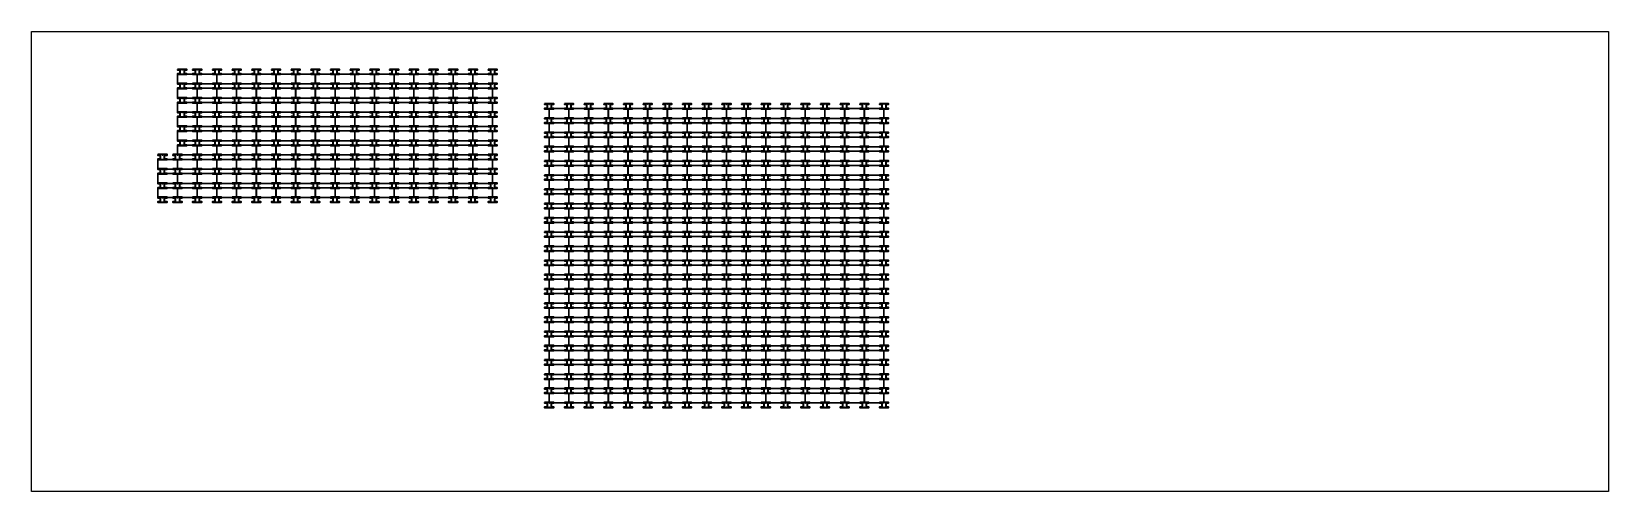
# Model space of a CAD drawing. Header units: inches. Extents: x 2273 to 14350, y -445 to 7742.
# Drawn here: x 8143 to 14350, y 5932 to 7742 of the extents above.
import ezdxf

# ---------------------------------------------------------------- set-up
doc = ezdxf.new("R2010")
doc.units = ezdxf.units.IN
doc.header["$LTSCALE"] = 50
doc.header["$MEASUREMENT"] = 0
for name, color, linetype, lineweight in [('E-PANELS', 140, 'Continuous', 30), ('E2-ECOFEET', 254, 'Continuous', 35), ('E3-ECOFEET', 254, 'Continuous', 35)]:
    doc.layers.add(name, color=color, linetype=linetype, lineweight=lineweight)
doc.layers.add('IFI PERIMETER', color=231, linetype='FENCE', plot=False)
doc.layers.get('E2-ECOFEET').off()
doc.styles.get("Standard").update_dxf_attribs({"font": 'arial.ttf'})
doc.linetypes.add('FENCE', pattern='A,0.5,-0.1,["X",Standard,S=0.1,R=0,X=-0.035,Y=-0.05],-0.1', length=0.7)

# ---------------------------------------------------------------- blocks, each defined once
blk = doc.blocks.new('EF3')
at = {"layer": 'E3-ECOFEET', "color": 5}
for points in [[(0, 0), (0, -1.5), (9.4, -1.5), (9.4, -18.1), (0, -18.1), (0, -19.6), (36, -19.6), (36, -18.1), (26.6, -18.1), (26.6, -1.5), (36, -1.5), (36, 0), (0, 0)], [(8.8, -8.1), (8.9, -8.1)]]:
    blk.add_lwpolyline(points, dxfattribs=at)
at = {"layer": 'E3-ECOFEET'}
for points in [[(17.2, -1), (17.8, -1), (17.8, -0.5)], [(17.2, -18.5), (17.8, -18.5), (17.8, -19)], [(18.2, -0.5), (18.2, -1), (18.8, -1)], [(18.2, -19), (18.2, -18.5), (18.8, -18.5)]]:
    blk.add_lwpolyline(points, dxfattribs=at)
blk = doc.blocks.new('ET 335W 10DEG')
at = {"layer": 'E-PANELS'}
blk.add_lwpolyline([(0, 0), (77.01, 0), (77.01, -38.48), (0, -38.48)], close=True, dxfattribs=at)

msp = doc.modelspace()

# ---------------------------------------------------------------- linework, layer by layer
at = {"layer": 'IFI PERIMETER'}
msp.add_lwpolyline([(8143.4, 7741.9), (14350, 7741.9), (14350, 5931.6), (8143.4, 5931.6)], close=True, dxfattribs=at)

# ---------------------------------------------------------------- block references
at = {"layer": 'E-PANELS'}
for p in [(8718.2, 7574.6), (8795.7, 7574.6), (8873.2, 7574.6), (8950.7, 7574.6), (9028.2, 7574.6), (9105.7, 7574.6), (9183.2, 7574.6), (9260.8, 7574.6), (9338.3, 7574.6), (9415.8, 7574.6), (9493.3, 7574.6), (9570.8, 7574.6), (9648.3, 7574.6), (9725.8, 7574.6), (9803.3, 7574.6), (9880.8, 7574.6), (8718.2, 7518.6), (8795.7, 7518.6), (8873.2, 7518.6), (8950.7, 7518.6), (9028.2, 7518.6), (9105.7, 7518.6), (9183.2, 7518.6), (9260.8, 7518.6), (9338.3, 7518.6), (9415.8, 7518.6), (9493.3, 7518.6), (9570.8, 7518.6), (9648.3, 7518.6), (9725.8, 7518.6), (9803.3, 7518.6), (9880.8, 7518.6), (8718.2, 7462.7), (8795.7, 7462.7), (8873.2, 7462.7), (8950.7, 7462.7), (9028.2, 7462.7), (9105.7, 7462.7), (9183.2, 7462.7), (9260.8, 7462.7), (9338.3, 7462.7), (9415.8, 7462.7), (9493.3, 7462.7), (9570.8, 7462.7), (9648.3, 7462.7), (9725.8, 7462.7), (9803.3, 7462.7), (9880.8, 7462.7), (8718.2, 7406.7), (8795.7, 7406.7), (8873.2, 7406.7), (8950.7, 7406.7), (9028.2, 7406.7), (9105.7, 7406.7), (9183.2, 7406.7), (9260.8, 7406.7), (9338.3, 7406.7), (9415.8, 7406.7), (9493.3, 7406.7), (9570.8, 7406.7), (9648.3, 7406.7), (9725.8, 7406.7), (9803.3, 7406.7), (9880.8, 7406.7), (10181.2, 7438.5), (10258.7, 7438.5), (10336.2, 7438.5), (10413.7, 7438.5), (10491.2, 7438.5), (10568.7, 7438.5), (10646.3, 7438.5), (10723.8, 7438.5), (10801.3, 7438.5), (10878.8, 7438.5), (10956.3, 7438.5), (11033.8, 7438.5), (11111.3, 7438.5), (11188.8, 7438.5), (11266.3, 7438.5), (11343.8, 7438.5), (11421.4, 7438.5), (8718.2, 7350.7), (8795.7, 7350.7), (8873.2, 7350.7), (8950.7, 7350.7), (9028.2, 7350.7), (9105.7, 7350.7), (9183.2, 7350.7), (9260.8, 7350.7), (9338.3, 7350.7), (9415.8, 7350.7), (9493.3, 7350.7), (9570.8, 7350.7), (9648.3, 7350.7), (9725.8, 7350.7), (9803.3, 7350.7), (9880.8, 7350.7), (10181.2, 7382.5), (10181.2, 7326.6), (10258.7, 7382.5), (10258.7, 7326.6), (10336.2, 7382.5), (10336.2, 7326.6), (10413.7, 7382.5), (10413.7, 7326.6), (10491.2, 7382.5), (10491.2, 7326.6), (10568.7, 7382.5), (10568.7, 7326.6), (10646.3, 7382.5), (10646.3, 7326.6), (10723.8, 7382.5), (10723.8, 7326.6), (10801.3, 7382.5), (10801.3, 7326.6), (10878.8, 7382.5), (10878.8, 7326.6), (10956.3, 7382.5), (10956.3, 7326.6), (11033.8, 7382.5), (11033.8, 7326.6), (11111.3, 7382.5), (11111.3, 7326.6), (11188.8, 7382.5), (11188.8, 7326.6), (11266.3, 7382.5), (11266.3, 7326.6), (11343.8, 7382.5), (11343.8, 7326.6), (11421.4, 7382.5), (11421.4, 7326.6), (8718.2, 7294.8), (8795.7, 7294.8), (8873.2, 7294.8), (8950.7, 7294.8), (9028.2, 7294.8), (9105.7, 7294.8), (9183.2, 7294.8), (9260.8, 7294.8), (9338.3, 7294.8), (9415.8, 7294.8), (9493.3, 7294.8), (9570.8, 7294.8), (9648.3, 7294.8), (9725.8, 7294.8), (9803.3, 7294.8), (9880.8, 7294.8), (10181.2, 7270.6), (10258.7, 7270.6), (10336.2, 7270.6), (10413.7, 7270.6), (10491.2, 7270.6), (10568.7, 7270.6), (10646.3, 7270.6), (10723.8, 7270.6), (10801.3, 7270.6), (10878.8, 7270.6), (10956.3, 7270.6), (11033.8, 7270.6), (11111.3, 7270.6), (11188.8, 7270.6), (11266.3, 7270.6), (11343.8, 7270.6), (11421.4, 7270.6), (8640.7, 7238.8), (8718.2, 7238.8), (8795.7, 7238.8), (8873.2, 7238.8), (8950.7, 7238.8), (9028.2, 7238.8), (9105.7, 7238.8), (9183.2, 7238.8), (9260.8, 7238.8), (9338.3, 7238.8), (9415.8, 7238.8), (9493.3, 7238.8), (9570.8, 7238.8), (9648.3, 7238.8), (9725.8, 7238.8), (9803.3, 7238.8), (9880.8, 7238.8), (10181.2, 7214.6), (10258.7, 7214.6), (10336.2, 7214.6), (10413.7, 7214.6), (10491.2, 7214.6), (10568.7, 7214.6), (10646.3, 7214.6), (10723.8, 7214.6), (10801.3, 7214.6), (10878.8, 7214.6), (10956.3, 7214.6), (11033.8, 7214.6), (11111.3, 7214.6), (11188.8, 7214.6), (11266.3, 7214.6), (11343.8, 7214.6), (11421.4, 7214.6), (8640.7, 7182.8), (8718.2, 7182.8), (8795.7, 7182.8), (8873.2, 7182.8), (8950.7, 7182.8), (9028.2, 7182.8), (9105.7, 7182.8), (9183.2, 7182.8), (9260.8, 7182.8), (9338.3, 7182.8), (9415.8, 7182.8), (9493.3, 7182.8), (9570.8, 7182.8), (9648.3, 7182.8), (9725.8, 7182.8), (9803.3, 7182.8), (9880.8, 7182.8), (10181.2, 7158.6), (10258.7, 7158.6), (10336.2, 7158.6), (10413.7, 7158.6), (10491.2, 7158.6), (10568.7, 7158.6), (10646.3, 7158.6), (10723.8, 7158.6), (10801.3, 7158.6), (10878.8, 7158.6), (10956.3, 7158.6), (11033.8, 7158.6), (11111.3, 7158.6), (11188.8, 7158.6), (11266.3, 7158.6), (11343.8, 7158.6), (11421.4, 7158.6), (8640.7, 7126.8), (8718.2, 7126.8), (8795.7, 7126.8), (8873.2, 7126.8), (8950.7, 7126.8), (9028.2, 7126.8), (9105.7, 7126.8), (9183.2, 7126.8), (9260.8, 7126.8), (9338.3, 7126.8), (9415.8, 7126.8), (9493.3, 7126.8), (9570.8, 7126.8), (9648.3, 7126.8), (9725.8, 7126.8), (9803.3, 7126.8), (9880.8, 7126.8), (10181.2, 7102.7), (10258.7, 7102.7), (10336.2, 7102.7), (10413.7, 7102.7), (10491.2, 7102.7), (10568.7, 7102.7), (10646.3, 7102.7), (10723.8, 7102.7), (10801.3, 7102.7), (10878.8, 7102.7), (10956.3, 7102.7), (11033.8, 7102.7), (11111.3, 7102.7), (11188.8, 7102.7), (11266.3, 7102.7), (11343.8, 7102.7), (11421.4, 7102.7), (10181.2, 7046.7), (10258.7, 7046.7), (10336.2, 7046.7), (10413.7, 7046.7), (10491.2, 7046.7), (10568.7, 7046.7), (10646.3, 7046.7), (10723.8, 7046.7), (10801.3, 7046.7), (10878.8, 7046.7), (10956.3, 7046.7), (11033.8, 7046.7), (11111.3, 7046.7), (11188.8, 7046.7), (11266.3, 7046.7), (11343.8, 7046.7), (11421.4, 7046.7), (10181.2, 6990.7), (10258.7, 6990.7), (10336.2, 6990.7), (10413.7, 6990.7), (10491.2, 6990.7), (10568.7, 6990.7), (10646.3, 6990.7), (10723.8, 6990.7), (10801.3, 6990.7), (10878.8, 6990.7), (10956.3, 6990.7), (11033.8, 6990.7), (11111.3, 6990.7), (11188.8, 6990.7), (11266.3, 6990.7), (11343.8, 6990.7), (11421.4, 6990.7), (10181.2, 6934.7), (10258.7, 6934.7), (10336.2, 6934.7), (10413.7, 6934.7), (10491.2, 6934.7), (10568.7, 6934.7), (10646.3, 6934.7), (10723.8, 6934.7), (10801.3, 6934.7), (10878.8, 6934.7), (10956.3, 6934.7), (11033.8, 6934.7), (11111.3, 6934.7), (11188.8, 6934.7), (11266.3, 6934.7), (11343.8, 6934.7), (11421.4, 6934.7), (10181.2, 6878.8), (10258.7, 6878.8), (10336.2, 6878.8), (10413.7, 6878.8), (10491.2, 6878.8), (10568.7, 6878.8), (10646.3, 6878.8), (10723.8, 6878.8), (10801.3, 6878.8), (10878.8, 6878.8), (10956.3, 6878.8), (11033.8, 6878.8), (11111.3, 6878.8), (11188.8, 6878.8), (11266.3, 6878.8), (11343.8, 6878.8), (11421.4, 6878.8), (10181.2, 6822.8), (10181.2, 6766.8), (10258.7, 6822.8), (10258.7, 6766.8), (10336.2, 6822.8), (10336.2, 6766.8), (10413.7, 6822.8), (10413.7, 6766.8), (10491.2, 6822.8), (10491.2, 6766.8), (10568.7, 6822.8), (10568.7, 6766.8), (10646.3, 6822.8), (10646.3, 6766.8), (10723.8, 6822.8), (10723.8, 6766.8), (10801.3, 6822.8), (10801.3, 6766.8), (10878.8, 6822.8), (10878.8, 6766.8), (10956.3, 6822.8), (10956.3, 6766.8), (11033.8, 6822.8), (11033.8, 6766.8), (11111.3, 6822.8), (11111.3, 6766.8), (11188.8, 6822.8), (11188.8, 6766.8), (11266.3, 6822.8), (11266.3, 6766.8), (11343.8, 6822.8), (11343.8, 6766.8), (11421.4, 6822.8), (11421.4, 6766.8), (10181.2, 6710.8), (10258.7, 6710.8), (10336.2, 6710.8), (10413.7, 6710.8), (10491.2, 6710.8), (10568.7, 6710.8), (10646.3, 6710.8), (10723.8, 6710.8), (10801.3, 6710.8), (10878.8, 6710.8), (10956.3, 6710.8), (11033.8, 6710.8), (11111.3, 6710.8), (11188.8, 6710.8), (11266.3, 6710.8), (11343.8, 6710.8), (11421.4, 6710.8), (10181.2, 6654.9), (10258.7, 6654.9), (10336.2, 6654.9), (10413.7, 6654.9), (10491.2, 6654.9), (10568.7, 6654.9), (10646.3, 6654.9), (10723.8, 6654.9), (10801.3, 6654.9), (10878.8, 6654.9), (10956.3, 6654.9), (11033.8, 6654.9), (11111.3, 6654.9), (11188.8, 6654.9), (11266.3, 6654.9), (11343.8, 6654.9), (11421.4, 6654.9), (10181.2, 6598.9), (10258.7, 6598.9), (10336.2, 6598.9), (10413.7, 6598.9), (10491.2, 6598.9), (10568.7, 6598.9), (10646.3, 6598.9), (10723.8, 6598.9), (10801.3, 6598.9), (10878.8, 6598.9), (10956.3, 6598.9), (11033.8, 6598.9), (11111.3, 6598.9), (11188.8, 6598.9), (11266.3, 6598.9), (11343.8, 6598.9), (11421.4, 6598.9), (10181.2, 6542.9), (10258.7, 6542.9), (10336.2, 6542.9), (10413.7, 6542.9), (10491.2, 6542.9), (10568.7, 6542.9), (10646.3, 6542.9), (10723.8, 6542.9), (10801.3, 6542.9), (10878.8, 6542.9), (10956.3, 6542.9), (11033.8, 6542.9), (11111.3, 6542.9), (11188.8, 6542.9), (11266.3, 6542.9), (11343.8, 6542.9), (11421.4, 6542.9), (10181.2, 6487), (10258.7, 6487), (10336.2, 6487), (10413.7, 6487), (10491.2, 6487), (10568.7, 6487), (10646.3, 6487), (10723.8, 6487), (10801.3, 6487), (10878.8, 6487), (10956.3, 6487), (11033.8, 6487), (11111.3, 6487), (11188.8, 6487), (11266.3, 6487), (11343.8, 6487), (11421.4, 6487), (10181.2, 6431), (10258.7, 6431), (10336.2, 6431), (10413.7, 6431), (10491.2, 6431), (10568.7, 6431), (10646.3, 6431), (10723.8, 6431), (10801.3, 6431), (10878.8, 6431), (10956.3, 6431), (11033.8, 6431), (11111.3, 6431), (11188.8, 6431), (11266.3, 6431), (11343.8, 6431), (11421.4, 6431), (10181.2, 6375), (10258.7, 6375), (10336.2, 6375), (10413.7, 6375), (10491.2, 6375), (10568.7, 6375), (10646.3, 6375), (10723.8, 6375), (10801.3, 6375), (10878.8, 6375), (10956.3, 6375), (11033.8, 6375), (11111.3, 6375), (11188.8, 6375), (11266.3, 6375), (11343.8, 6375), (11421.4, 6375), (10181.2, 6319), (10258.7, 6319), (10336.2, 6319), (10413.7, 6319), (10491.2, 6319), (10568.7, 6319), (10646.3, 6319), (10723.8, 6319), (10801.3, 6319), (10878.8, 6319), (10956.3, 6319), (11033.8, 6319), (11111.3, 6319), (11188.8, 6319), (11266.3, 6319), (11343.8, 6319), (11421.4, 6319)]:
    msp.add_blockref('ET 335W 10DEG', p, dxfattribs=at)
at = {"layer": 'E2-ECOFEET'}
for p in [(8718.2, 7593.1), (8777.4, 7593.1), (8855, 7593.1), (8932.5, 7593.1), (9010, 7593.1), (9087.5, 7593.1), (9165, 7593.1), (9242.5, 7593.1), (9320, 7593.1), (9397.5, 7593.1), (9475, 7593.1), (9552.5, 7593.1), (9630.1, 7593.1), (9707.6, 7593.1), (9785.1, 7593.1), (9862.6, 7593.1), (9940.1, 7593.1), (8718.2, 7537.2), (8777.4, 7537.2), (8855, 7537.2), (8932.5, 7537.2), (9010, 7537.2), (9087.5, 7537.2), (9165, 7537.2), (9242.5, 7537.2), (9320, 7537.2), (9397.5, 7537.2), (9475, 7537.2), (9552.5, 7537.2), (9630.1, 7537.2), (9707.6, 7537.2), (9785.1, 7537.2), (9862.6, 7537.2), (9940.1, 7537.2), (8718.2, 7481.2), (8777.4, 7481.2), (8855, 7481.2), (8932.5, 7481.2), (9010, 7481.2), (9087.5, 7481.2), (9165, 7481.2), (9242.5, 7481.2), (9320, 7481.2), (9397.5, 7481.2), (9475, 7481.2), (9552.5, 7481.2), (9630.1, 7481.2), (9707.6, 7481.2), (9785.1, 7481.2), (9862.6, 7481.2), (9940.1, 7481.2), (10162.9, 7457), (10240.5, 7457), (10318, 7457), (10395.5, 7457), (10473, 7457), (10550.5, 7457), (10628, 7457), (10705.5, 7457), (10783, 7457), (10860.5, 7457), (10938, 7457), (11015.6, 7457), (11093.1, 7457), (11170.6, 7457), (11248.1, 7457), (11325.6, 7457), (11403.1, 7457), (11480.6, 7457), (8718.2, 7425.2), (8777.4, 7425.2), (8855, 7425.2), (8932.5, 7425.2), (9010, 7425.2), (9087.5, 7425.2), (9165, 7425.2), (9242.5, 7425.2), (9320, 7425.2), (9397.5, 7425.2), (9475, 7425.2), (9552.5, 7425.2), (9630.1, 7425.2), (9707.6, 7425.2), (9785.1, 7425.2), (9862.6, 7425.2), (9940.1, 7425.2), (10162.9, 7401.1), (10240.5, 7401.1), (10318, 7401.1), (10395.5, 7401.1), (10473, 7401.1), (10550.5, 7401.1), (10628, 7401.1), (10705.5, 7401.1), (10783, 7401.1), (10860.5, 7401.1), (10938, 7401.1), (11015.6, 7401.1), (11093.1, 7401.1), (11170.6, 7401.1), (11248.1, 7401.1), (11325.6, 7401.1), (11403.1, 7401.1), (11480.6, 7401.1), (8718.2, 7369.3), (8777.4, 7369.3), (8855, 7369.3), (8932.5, 7369.3), (9010, 7369.3), (9087.5, 7369.3), (9165, 7369.3), (9242.5, 7369.3), (9320, 7369.3), (9397.5, 7369.3), (9475, 7369.3), (9552.5, 7369.3), (9630.1, 7369.3), (9707.6, 7369.3), (9785.1, 7369.3), (9862.6, 7369.3), (9940.1, 7369.3), (10162.9, 7345.1), (10240.5, 7345.1), (10318, 7345.1), (10395.5, 7345.1), (10473, 7345.1), (10550.5, 7345.1), (10628, 7345.1), (10705.5, 7345.1), (10783, 7345.1), (10860.5, 7345.1), (10938, 7345.1), (11015.6, 7345.1), (11093.1, 7345.1), (11170.6, 7345.1), (11248.1, 7345.1), (11325.6, 7345.1), (11403.1, 7345.1), (11480.6, 7345.1), (8718.2, 7313.3), (8777.4, 7313.3), (8855, 7313.3), (8932.5, 7313.3), (9010, 7313.3), (9087.5, 7313.3), (9165, 7313.3), (9242.5, 7313.3), (9320, 7313.3), (9397.5, 7313.3), (9475, 7313.3), (9552.5, 7313.3), (9630.1, 7313.3), (9707.6, 7313.3), (9785.1, 7313.3), (9862.6, 7313.3), (9940.1, 7313.3), (10162.9, 7289.1), (10240.5, 7289.1), (10318, 7289.1), (10395.5, 7289.1), (10473, 7289.1), (10550.5, 7289.1), (10628, 7289.1), (10705.5, 7289.1), (10783, 7289.1), (10860.5, 7289.1), (10938, 7289.1), (11015.6, 7289.1), (11093.1, 7289.1), (11170.6, 7289.1), (11248.1, 7289.1), (11325.6, 7289.1), (11403.1, 7289.1), (11480.6, 7289.1), (8640.7, 7257.3), (8640.7, 7201.3), (8699.9, 7257.3), (8699.9, 7201.3), (8777.4, 7257.3), (8777.4, 7201.3), (8855, 7257.3), (8855, 7201.3), (8932.5, 7257.3), (8932.5, 7201.3), (9010, 7257.3), (9010, 7201.3), (9087.5, 7257.3), (9087.5, 7201.3), (9165, 7257.3), (9165, 7201.3), (9242.5, 7257.3), (9242.5, 7201.3), (9320, 7257.3), (9320, 7201.3), (9397.5, 7257.3), (9397.5, 7201.3), (9475, 7257.3), (9475, 7201.3), (9552.5, 7257.3), (9552.5, 7201.3), (9630.1, 7257.3), (9630.1, 7201.3), (9707.6, 7257.3), (9707.6, 7201.3), (9785.1, 7257.3), (9785.1, 7201.3), (9862.6, 7257.3), (9862.6, 7201.3), (9940.1, 7257.3), (9940.1, 7201.3), (10162.9, 7233.1), (10240.5, 7233.1), (10318, 7233.1), (10395.5, 7233.1), (10473, 7233.1), (10550.5, 7233.1), (10628, 7233.1), (10705.5, 7233.1), (10783, 7233.1), (10860.5, 7233.1), (10938, 7233.1), (11015.6, 7233.1), (11093.1, 7233.1), (11170.6, 7233.1), (11248.1, 7233.1), (11325.6, 7233.1), (11403.1, 7233.1), (11480.6, 7233.1), (8640.7, 7145.4), (8699.9, 7145.4), (8777.4, 7145.4), (8855, 7145.4), (8932.5, 7145.4), (9010, 7145.4), (9087.5, 7145.4), (9165, 7145.4), (9242.5, 7145.4), (9320, 7145.4), (9397.5, 7145.4), (9475, 7145.4), (9552.5, 7145.4), (9630.1, 7145.4), (9707.6, 7145.4), (9785.1, 7145.4), (9862.6, 7145.4), (9940.1, 7145.4), (10162.9, 7177.2), (10240.5, 7177.2), (10318, 7177.2), (10395.5, 7177.2), (10473, 7177.2), (10550.5, 7177.2), (10628, 7177.2), (10705.5, 7177.2), (10783, 7177.2), (10860.5, 7177.2), (10938, 7177.2), (11015.6, 7177.2), (11093.1, 7177.2), (11170.6, 7177.2), (11248.1, 7177.2), (11325.6, 7177.2), (11403.1, 7177.2), (11480.6, 7177.2), (8640.7, 7089.4), (8699.9, 7089.4), (8777.4, 7089.4), (8855, 7089.4), (8932.5, 7089.4), (9010, 7089.4), (9087.5, 7089.4), (9165, 7089.4), (9242.5, 7089.4), (9320, 7089.4), (9397.5, 7089.4), (9475, 7089.4), (9552.5, 7089.4), (9630.1, 7089.4), (9707.6, 7089.4), (9785.1, 7089.4), (9862.6, 7089.4), (9940.1, 7089.4), (10162.9, 7121.2), (10240.5, 7121.2), (10318, 7121.2), (10395.5, 7121.2), (10473, 7121.2), (10550.5, 7121.2), (10628, 7121.2), (10705.5, 7121.2), (10783, 7121.2), (10860.5, 7121.2), (10938, 7121.2), (11015.6, 7121.2), (11093.1, 7121.2), (11170.6, 7121.2), (11248.1, 7121.2), (11325.6, 7121.2), (11403.1, 7121.2), (11480.6, 7121.2), (10162.9, 7065.2), (10240.5, 7065.2), (10318, 7065.2), (10395.5, 7065.2), (10473, 7065.2), (10550.5, 7065.2), (10628, 7065.2), (10705.5, 7065.2), (10783, 7065.2), (10860.5, 7065.2), (10938, 7065.2), (11015.6, 7065.2), (11093.1, 7065.2), (11170.6, 7065.2), (11248.1, 7065.2), (11325.6, 7065.2), (11403.1, 7065.2), (11480.6, 7065.2), (10162.9, 7009.2), (10162.9, 6953.3), (10240.5, 7009.2), (10240.5, 6953.3), (10318, 7009.2), (10318, 6953.3), (10395.5, 7009.2), (10395.5, 6953.3), (10473, 7009.2), (10473, 6953.3), (10550.5, 7009.2), (10550.5, 6953.3), (10628, 7009.2), (10628, 6953.3), (10705.5, 7009.2), (10705.5, 6953.3), (10783, 7009.2), (10783, 6953.3), (10860.5, 7009.2), (10860.5, 6953.3), (10938, 7009.2), (10938, 6953.3), (11015.6, 7009.2), (11015.6, 6953.3), (11093.1, 7009.2), (11093.1, 6953.3), (11170.6, 7009.2), (11170.6, 6953.3), (11248.1, 7009.2), (11248.1, 6953.3), (11325.6, 7009.2), (11325.6, 6953.3), (11403.1, 7009.2), (11403.1, 6953.3), (11480.6, 7009.2), (11480.6, 6953.3), (10162.9, 6897.3), (10240.5, 6897.3), (10318, 6897.3), (10395.5, 6897.3), (10473, 6897.3), (10550.5, 6897.3), (10628, 6897.3), (10705.5, 6897.3), (10783, 6897.3), (10860.5, 6897.3), (10938, 6897.3), (11015.6, 6897.3), (11093.1, 6897.3), (11170.6, 6897.3), (11248.1, 6897.3), (11325.6, 6897.3), (11403.1, 6897.3), (11480.6, 6897.3), (10162.9, 6841.3), (10240.5, 6841.3), (10318, 6841.3), (10395.5, 6841.3), (10473, 6841.3), (10550.5, 6841.3), (10628, 6841.3), (10705.5, 6841.3), (10783, 6841.3), (10860.5, 6841.3), (10938, 6841.3), (11015.6, 6841.3), (11093.1, 6841.3), (11170.6, 6841.3), (11248.1, 6841.3), (11325.6, 6841.3), (11403.1, 6841.3), (11480.6, 6841.3), (10162.9, 6785.3), (10240.5, 6785.3), (10318, 6785.3), (10395.5, 6785.3), (10473, 6785.3), (10550.5, 6785.3), (10628, 6785.3), (10705.5, 6785.3), (10783, 6785.3), (10860.5, 6785.3), (10938, 6785.3), (11015.6, 6785.3), (11093.1, 6785.3), (11170.6, 6785.3), (11248.1, 6785.3), (11325.6, 6785.3), (11403.1, 6785.3), (11480.6, 6785.3), (10162.9, 6729.4), (10240.5, 6729.4), (10318, 6729.4), (10395.5, 6729.4), (10473, 6729.4), (10550.5, 6729.4), (10628, 6729.4), (10705.5, 6729.4), (10783, 6729.4), (10860.5, 6729.4), (10938, 6729.4), (11015.6, 6729.4), (11093.1, 6729.4), (11170.6, 6729.4), (11248.1, 6729.4), (11325.6, 6729.4), (11403.1, 6729.4), (11480.6, 6729.4), (10162.9, 6673.4), (10240.5, 6673.4), (10318, 6673.4), (10395.5, 6673.4), (10473, 6673.4), (10550.5, 6673.4), (10628, 6673.4), (10705.5, 6673.4), (10783, 6673.4), (10860.5, 6673.4), (10938, 6673.4), (11015.6, 6673.4), (11093.1, 6673.4), (11170.6, 6673.4), (11248.1, 6673.4), (11325.6, 6673.4), (11403.1, 6673.4), (11480.6, 6673.4), (10162.9, 6617.4), (10240.5, 6617.4), (10318, 6617.4), (10395.5, 6617.4), (10473, 6617.4), (10550.5, 6617.4), (10628, 6617.4), (10705.5, 6617.4), (10783, 6617.4), (10860.5, 6617.4), (10938, 6617.4), (11015.6, 6617.4), (11093.1, 6617.4), (11170.6, 6617.4), (11248.1, 6617.4), (11325.6, 6617.4), (11403.1, 6617.4), (11480.6, 6617.4), (10162.9, 6561.5), (10240.5, 6561.5), (10318, 6561.5), (10395.5, 6561.5), (10473, 6561.5), (10550.5, 6561.5), (10628, 6561.5), (10705.5, 6561.5), (10783, 6561.5), (10860.5, 6561.5), (10938, 6561.5), (11015.6, 6561.5), (11093.1, 6561.5), (11170.6, 6561.5), (11248.1, 6561.5), (11325.6, 6561.5), (11403.1, 6561.5), (11480.6, 6561.5), (10162.9, 6505.5), (10240.5, 6505.5), (10318, 6505.5), (10395.5, 6505.5), (10473, 6505.5), (10550.5, 6505.5), (10628, 6505.5), (10705.5, 6505.5), (10783, 6505.5), (10860.5, 6505.5), (10938, 6505.5), (11015.6, 6505.5), (11093.1, 6505.5), (11170.6, 6505.5), (11248.1, 6505.5), (11325.6, 6505.5), (11403.1, 6505.5), (11480.6, 6505.5), (10162.9, 6449.5), (10162.9, 6393.5), (10240.5, 6449.5), (10240.5, 6393.5), (10318, 6449.5), (10318, 6393.5), (10395.5, 6449.5), (10395.5, 6393.5), (10473, 6449.5), (10473, 6393.5), (10550.5, 6449.5), (10550.5, 6393.5), (10628, 6449.5), (10628, 6393.5), (10705.5, 6449.5), (10705.5, 6393.5), (10783, 6449.5), (10783, 6393.5), (10860.5, 6449.5), (10860.5, 6393.5), (10938, 6449.5), (10938, 6393.5), (11015.6, 6449.5), (11015.6, 6393.5), (11093.1, 6449.5), (11093.1, 6393.5), (11170.6, 6449.5), (11170.6, 6393.5), (11248.1, 6449.5), (11248.1, 6393.5), (11325.6, 6449.5), (11325.6, 6393.5), (11403.1, 6449.5), (11403.1, 6393.5), (11480.6, 6449.5), (11480.6, 6393.5), (10162.9, 6337.6), (10240.5, 6337.6), (10318, 6337.6), (10395.5, 6337.6), (10473, 6337.6), (10550.5, 6337.6), (10628, 6337.6), (10705.5, 6337.6), (10783, 6337.6), (10860.5, 6337.6), (10938, 6337.6), (11015.6, 6337.6), (11093.1, 6337.6), (11170.6, 6337.6), (11248.1, 6337.6), (11325.6, 6337.6), (11403.1, 6337.6), (11480.6, 6337.6), (10162.9, 6281.6), (10240.5, 6281.6), (10318, 6281.6), (10395.5, 6281.6), (10473, 6281.6), (10550.5, 6281.6), (10628, 6281.6), (10705.5, 6281.6), (10783, 6281.6), (10860.5, 6281.6), (10938, 6281.6), (11015.6, 6281.6), (11093.1, 6281.6), (11170.6, 6281.6), (11248.1, 6281.6), (11325.6, 6281.6), (11403.1, 6281.6), (11480.6, 6281.6)]:
    msp.add_blockref('EF3', p, dxfattribs=at)

doc.saveas('drawing.dxf')
